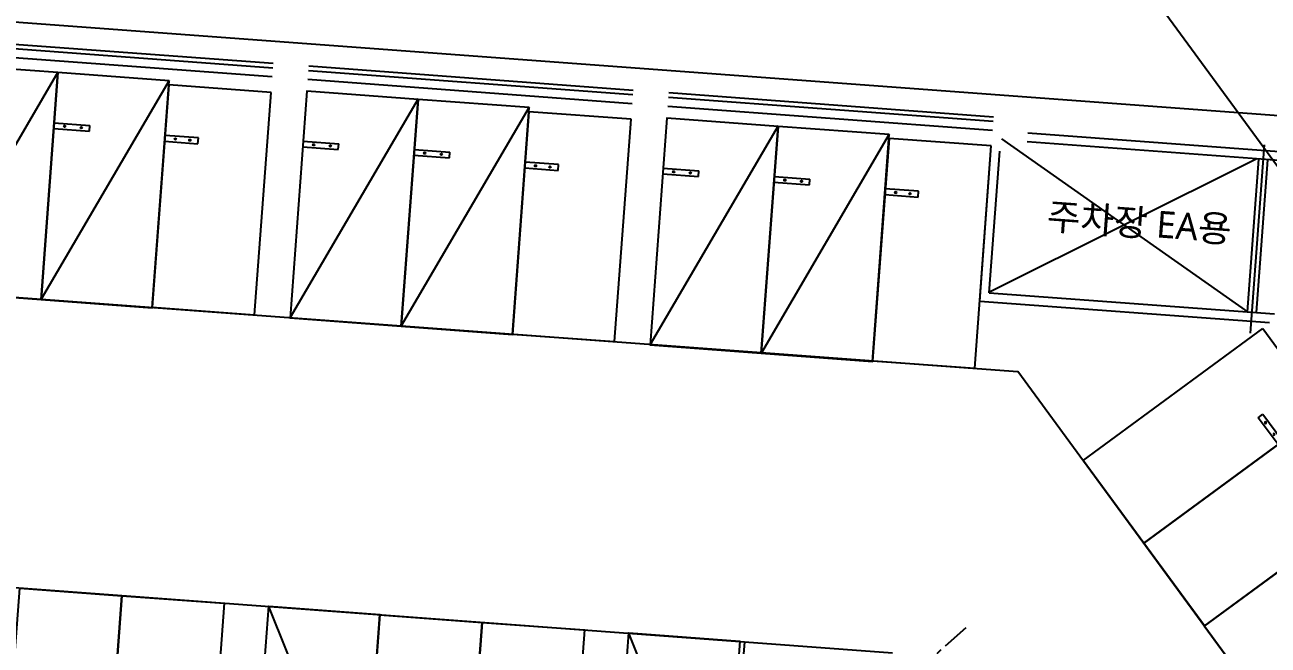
# Model space of a CAD drawing. Header units: millimetres. Extents: x 75184266 to 76346726, y -35077925 to -33679385.
# Drawn here: x 75381386 to 75409275, y -34506056 to -34492145 of the extents above; entities that cross this region are included whole.
import ezdxf
from ezdxf.enums import TextEntityAlignment as Align

# ---------------------------------------------------------------- set-up
doc = ezdxf.new("R2010")
doc.units = ezdxf.units.MM
doc.header["$LTSCALE"] = 50
doc.header["$MEASUREMENT"] = 0
doc.linetypes.add('CENTER', pattern=[2, 1.25, -0.25, 0.25, -0.25])
for name, color, linetype in [('CEN', 1, 'CENTER'), ('XR-지하3층$0$일반주차', 8, 'CONTINUOUS'), ('XR-지하3층$0$확장형주차', 8, 'CONTINUOUS')]:
    doc.layers.add(name, color=color, linetype=linetype)
doc.layers.add('건축', color=8, linetype='CONTINUOUS', plot=False)
doc.styles.add('XR-지하3층$0$맑은고딕', font='')
doc.styles.get('XR-지하3층$0$맑은고딕').set_extended_font_data('Malgun Gothic')

# ---------------------------------------------------------------- blocks, each defined once
blk = doc.blocks.new('XR-지하3층$0$일반형 주차')
at = {"layer": 'XR-지하3층$0$일반주차'}
for p, q in [((750, 3865), (0, 3865)), ((0, 3735), (750, 3735)), ((750, 3735), (750, 3865))]:
    blk.add_line(p, q, dxfattribs=at)
blk.add_lwpolyline([(2300, 5000), (0, 5000), (0, 0), (2300, 0)], close=True, dxfattribs=at)
for centre in [(238, 3800), (563, 3800)]:
    blk.add_circle(centre, 17.5, dxfattribs=at)
blk = doc.blocks.new('XR-지하3층$0$확장형 주차')
at = {"layer": 'XR-지하3층$0$확장형주차', "color": 7}
for p, q in [((0, 3965), (800, 3965)), ((800, 3835), (800, 3965)), ((0, 3835), (800, 3835))]:
    blk.add_line(p, q, dxfattribs=at)
blk.add_lwpolyline([(2500, 5100), (0, 0)], dxfattribs=at)
blk.add_lwpolyline([(2500, 5091), (0, 5091), (0, -9), (2500, -9)], close=True, dxfattribs=at)
for centre in [(238, 3900), (613, 3900)]:
    blk.add_circle(centre, 17.5, dxfattribs=at)

msp = doc.modelspace()

# ---------------------------------------------------------------- linework, layer by layer
at = {"layer": 'CEN', "ltscale": 10}
msp.add_lwpolyline([(75398305.7, -34509403.5), (75402510.5, -34505650.7)], dxfattribs=at)
at = {"layer": '건축', "ltscale": 1000}
for p, q in [((75436058.4, -34496155.3), (75350390.8, -34489801.4)), ((75386956.2, -34493014.8), (75379676.2, -34492474.9)), ((75395034, -34493613.9), (75387754, -34493074)), ((75403111.8, -34494213.1), (75395831.8, -34493673.1))]:
    msp.add_line(p, q, dxfattribs=at)
at = {"layer": '건축', "ltscale": 100}
for p, q in [((75386948.8, -34493114.5), (75379668.8, -34492574.6)), ((75386934, -34493314), (75379654, -34492774)), ((75395011.8, -34493913.1), (75387731.8, -34493373.2)), ((75395026.6, -34493713.7), (75387746.6, -34493173.7)), ((75403089.6, -34494512.2), (75395809.6, -34493972.3)), ((75403104.4, -34494312.8), (75395824.4, -34493772.8)), ((75411152.7, -34495310.8), (75403872.7, -34494770.9)), ((75411167.4, -34495111.4), (75403887.4, -34494571.4)), ((75402805.9, -34498338.4), (75403056.4, -34494961)), ((75403020.1, -34498153.7), (75403255.8, -34494975.8)), ((75408812.1, -34498583.3), (75409066.2, -34495156.1)), ((75409011.5, -34498598.1), (75409265.7, -34495170.9)), ((75403020.1, -34498153.7), (75409414.9, -34498628)), ((75402805.9, -34498338.4), (75409308.1, -34498820.7))]:
    msp.add_line(p, q, dxfattribs=at)
at = {"layer": '건축', "ltscale": 0.5}
for p, q in [((75403293.5, -34494702.7), (75408812.1, -34498583.3)), ((75408877.2, -34499057.6), (75409190, -34494839.3)), ((75409023.9, -34495152.9), (75403039.3, -34498129.7)), ((75397526, -34505982.1), (75397111.8, -34511566.8)), ((75397526, -34505982.1), (75400848, -34506228.5))]:
    msp.add_line(p, q, dxfattribs=at)
at = {"layer": '건축'}
for p, q in [((75352581.8, -34496130.8), (75403662.2, -34499919.4)), ((75435615.8, -34543503.4), (75403662.2, -34499919.4)), ((75353723.8, -34502733.4), (75397526, -34505982.1))]:
    msp.add_line(p, q, dxfattribs=at)
msp.add_lwpolyline([(75405276.9, -34489566.3), (75448341.7, -34548305.9), (75437440.5, -34556298), (75442666.2, -34563425.7), (75410966.7, -34586666.1), (75425132.9, -34605988.5), (75479241.4, -34566318.9), (75534889.6, -34642222)], dxfattribs=at)

# ---------------------------------------------------------------- block references
at = {"layer": '건축', "rotation": 355.7567788669111}
for name, p in [('XR-지하3층$0$확장형 주차', (75379258.2, -34498109.2)), ('XR-지하3층$0$확장형 주차', (75381751.3, -34498294.2)), ('XR-지하3층$0$일반형 주차', (75384244.5, -34498479.1)), ('XR-지하3층$0$확장형 주차', (75387336, -34498708.3)), ('XR-지하3층$0$확장형 주차', (75389829.1, -34498893.3)), ('XR-지하3층$0$일반형 주차', (75392322.3, -34499078.2)), ('XR-지하3층$0$확장형 주차', (75395413.3, -34499313.8)), ('XR-지하3층$0$확장형 주차', (75397906.4, -34499499.5)), ('XR-지하3층$0$일반형 주차', (75400400.1, -34499677.4))]:
    msp.add_blockref(name, p, dxfattribs=at)
at = {"layer": '건축', "xscale": -1}
for name, p, rotation in [('XR-지하3층$0$일반형 주차', (75406484, -34503768.2), 306.2469343000353), ('XR-지하3층$0$일반형 주차', (75407843.9, -34505623.1), 306.2469343000353), ('XR-지하3층$0$확장형 주차', (75409322, -34507639.3), 306.2469343000353), ('XR-지하3층$0$일반형 주차', (75381270.7, -34504776.4), 175.7582056168232), ('XR-지하3층$0$일반형 주차', (75383564.4, -34504946.5), 175.7582056168232), ('XR-지하3층$0$확장형 주차', (75386855.3, -34505190.7), 175.7603163211493), ('XR-지하3층$0$일반형 주차', (75389348.5, -34505375.5), 175.7582056168232), ('XR-지하3층$0$일반형 주차', (75391642.2, -34505545.6), 175.7582056168232), ('XR-지하3층$0$확장형 주차', (75394933.1, -34505789.8), 175.7603163211493)]:
    msp.add_blockref(name, p, dxfattribs=dict(at, rotation=rotation))

# ---------------------------------------------------------------- texts
at = {"layer": '건축', "style": 'XR-지하3층$0$맑은고딕'}
msp.add_text('주차장 EA용', height=600, rotation=355.75821, dxfattribs=at).set_placement((75406385.5, -34496581.4), align=Align.MIDDLE_CENTER)

doc.saveas('drawing.dxf')
